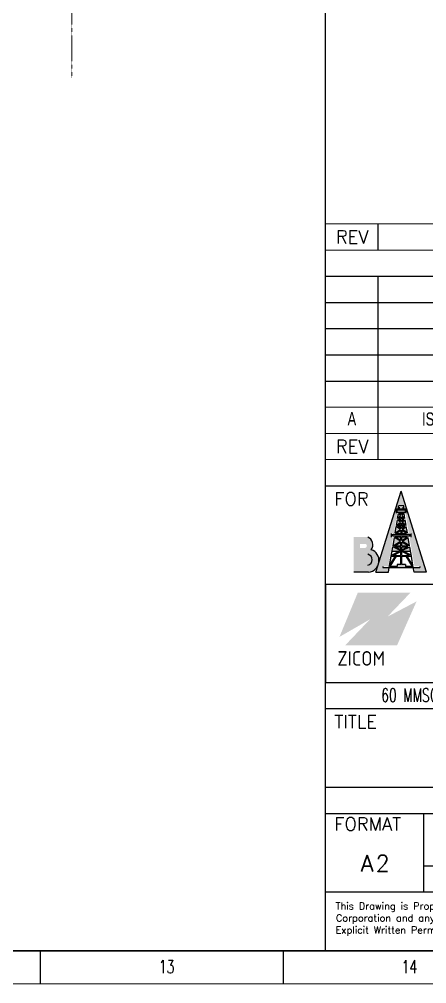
# Model space of a CAD drawing. Header units: inches. Extents: x -49881 to 95347, y -45374 to 27845.
# Drawn here: x 27654 to 31311, y 3158 to 11811 of the extents above; entities that cross this region are included whole.
import ezdxf

# ---------------------------------------------------------------- set-up
doc = ezdxf.new("R2010")
doc.units = ezdxf.units.IN
doc.header["$MEASUREMENT"] = 0
doc.linetypes.add('PHANTOMX2', pattern=[5, 2.5, -0.5, 0.5, -0.5, 0.5, -0.5])
doc.layers.add('BORDER', color=4, linetype='Continuous')
doc.layers.add('TEG BORDER', color=7, linetype='Continuous')
doc.layers.add('grid', color=9, linetype='Continuous', lineweight=13)
doc.styles.add('1', font='isocp.shx')
doc.styles.add('HZTXT', font='simplexs.shx', dxfattribs={"width": 0.7, "bigfont": 'hztxt.shx'})
doc.styles.get("Standard").update_dxf_attribs({"font": 'arial.ttf'})
doc.styles.add('TEG BORDER', font='txt_qlt.shx', dxfattribs={"width": 0.7, "bigfont": 'hztxt.shx'})

# ---------------------------------------------------------------- blocks, each defined once
blk = doc.blocks.new('240 BORDER A2')
at = {"linetype": 'Continuous', "lineweight": -3, "true_color": 0x008500}
h = blk.add_hatch(color=96, dxfattribs=at)
edge = h.paths.add_edge_path()
edge.add_line((499.33, 68.11), (499.1, 68.11))
edge.add_line((499.1, 68.11), (499.1, 68.81))
edge.add_line((499.1, 68.81), (499.45, 68.81))
edge.add_line((499.45, 68.81), (499.96, 71.85))
edge.add_line((499.96, 71.85), (499.84, 71.85))
edge.add_line((499.84, 71.85), (499.84, 72.42))
edge.add_line((499.84, 72.42), (500.19, 72.42))
edge.add_line((500.19, 72.42), (500.19, 72.89))
edge.add_line((500.19, 72.89), (500.99, 72.89))
edge.add_line((500.99, 72.89), (500.99, 72.42))
edge.add_line((500.99, 72.42), (501.35, 72.42))
edge.add_line((501.35, 72.42), (501.35, 71.82))
edge.add_line((501.35, 71.82), (501.23, 71.82))
edge.add_line((501.23, 71.82), (501.74, 68.81))
edge.add_line((501.74, 68.81), (502.09, 68.81))
edge.add_line((502.09, 68.81), (502.09, 68.11))
edge.add_line((502.09, 68.11), (501.85, 68.11))
edge.add_line((501.85, 68.11), (502.6, 63.73))
edge.add_line((502.6, 63.73), (503.42, 63.73))
edge.add_line((503.42, 63.73), (503.42, 63.51))
edge.add_line((503.42, 63.51), (502.43, 63.51))
edge.add_line((502.43, 63.51), (502.54, 62.83))
edge.add_line((502.54, 62.83), (504.46, 62.83))
edge.add_line((504.46, 62.83), (500.59, 75.18))
edge.add_line((500.59, 75.18), (496.82, 63.14))
edge.add_arc((490.67, 64.99), 6.42, 341.9619, 343.2558, ccw=False)
edge.add_line((496.78, 63), (496.72, 62.83))
edge.add_line((496.72, 62.83), (498.64, 62.83))
edge.add_line((498.64, 62.83), (498.76, 63.51))
edge.add_line((498.76, 63.51), (497.77, 63.51))
edge.add_line((497.77, 63.51), (497.77, 63.73))
edge.add_line((497.77, 63.73), (498.59, 63.73))
edge.add_line((498.59, 63.73), (499.33, 68.11))
h = blk.add_hatch(color=96, dxfattribs=at)
h.paths.add_polyline_path([(500.66, 67.42), (500.66, 66.84), (501.62, 66.84)])
h.paths.add_polyline_path([(501.59, 66.7), (500.66, 66.7), (500.66, 66.22)])
h.paths.add_polyline_path([(500.52, 66.7), (499.59, 66.7), (500.52, 66.22)])
h.paths.add_polyline_path([(500.52, 67.42), (499.56, 66.84), (500.52, 66.84)])
h.paths.add_polyline_path([(499.54, 68.1), (499.33, 66.86), (500.46, 67.54)])
h.paths.add_polyline_path([(500.52, 68.17), (499.68, 68.17), (500.52, 67.67)])
h.paths.add_polyline_path([(501.5, 68.17), (500.66, 68.17), (500.66, 67.67)])
h.paths.add_polyline_path([(501.65, 68.1), (500.73, 67.54), (501.86, 66.86)])
h.paths.add_polyline_path([(501.88, 68.6), (499.3, 68.6), (499.3, 68.31), (501.88, 68.31)])
h.paths.add_polyline_path([(500.66, 69.23), (500.66, 68.74), (501.41, 68.74)])
h.paths.add_polyline_path([(500.52, 69.23), (499.77, 68.74), (500.52, 68.74)])
h.paths.add_polyline_path([(500.47, 69.36), (499.82, 69.78), (499.66, 68.83)])
h.paths.add_polyline_path([(501.36, 69.78), (500.72, 69.36), (501.52, 68.83)])
h.paths.add_polyline_path([(501.12, 69.78), (500.66, 69.78), (500.66, 69.48)])
h.paths.add_polyline_path([(500.52, 69.78), (500.06, 69.78), (500.52, 69.48)])
h.paths.add_polyline_path([(500.52, 70.3), (500.03, 69.92), (500.52, 69.92)])
h.paths.add_polyline_path([(500.66, 70.3), (500.66, 69.92), (501.15, 69.92)])
h.paths.add_polyline_path([(501.19, 70.82), (500.7, 70.44), (501.33, 69.95)])
h.paths.add_polyline_path([(500, 70.82), (499.85, 69.95), (500.48, 70.44)])
h.paths.add_polyline_path([(500.52, 70.83), (500.21, 70.83), (500.52, 70.58)])
h.paths.add_polyline_path([(500.97, 70.83), (500.66, 70.83), (500.66, 70.58)])
h.paths.add_polyline_path([(500.66, 71.29), (500.66, 70.96), (501, 70.96)])
h.paths.add_polyline_path([(500.52, 71.29), (500.18, 70.96), (500.52, 70.96)])
h.paths.add_polyline_path([(500.49, 71.45), (500.16, 71.77), (500.03, 71.01)])
h.paths.add_polyline_path([(500.52, 71.85), (500.27, 71.85), (500.52, 71.61)])
h.paths.add_polyline_path([(500.91, 71.85), (500.66, 71.85), (500.66, 71.61)])
h.paths.add_polyline_path([(501.03, 71.77), (500.69, 71.45), (501.15, 71.01)])
h.paths.add_polyline_path([(501.21, 72.28), (499.98, 72.28), (499.98, 71.99), (501.21, 71.99)])
h.paths.add_polyline_path([(500.86, 72.75), (500.33, 72.75), (500.33, 72.42), (500.86, 72.42)])
h = blk.add_hatch(color=96, dxfattribs=at)
h.paths.add_polyline_path([(495.99, 66.26, 0.493757), (495.48, 68.18), (493.32, 68.18), (493.32, 62.83), (495.59, 62.83, 0.808017)])
h.paths.add_polyline_path([(495.02, 66.51), (494.29, 66.52), (494.29, 67.14), (495.02, 67.14, -1.005901)], flags=16)
h = blk.add_hatch(color=96, dxfattribs=at)
h.paths.add_polyline_path([(502.43, 63.51), (502.37, 63.84), (501.49, 65.25), (502.13, 65.25), (502.1, 65.4), (500.87, 66.04), (502, 66.04), (501.88, 66.7), (500.74, 66.11), (500.44, 66.11), (499.3, 66.7), (499.19, 66.04), (500.31, 66.04), (499.08, 65.4), (499.05, 65.25), (499.7, 65.25), (498.81, 63.84), (498.76, 63.51)])
h.paths.add_polyline_path([(500.52, 63.98), (499.97, 63.98), (499.97, 63.67), (498.87, 63.67), (499.86, 65.25), (500.52, 65.25)], flags=16)
h.paths.add_polyline_path([(500.66, 63.98), (500.66, 65.25), (501.32, 65.25), (502.32, 63.67), (501.22, 63.67), (501.22, 63.98)], flags=16)
h.paths.add_polyline_path([(500.52, 65.39), (499.35, 65.39), (500.52, 66)], flags=16)
h.paths.add_polyline_path([(500.66, 65.39), (500.66, 66), (501.84, 65.39)], flags=16)
h = blk.add_hatch(color=96, dxfattribs=at)
h.paths.add_polyline_path([(499.33, 66.04), (499.19, 66.04), (499.08, 65.4), (499.23, 65.48)])
h.paths.add_polyline_path([(499.19, 65.23), (499.19, 65.25), (499.05, 65.25), (498.81, 63.84), (499.01, 64.15)])
h.paths.add_polyline_path([(502, 66.04), (501.86, 66.04), (501.95, 65.48), (502.1, 65.4)])
h.paths.add_polyline_path([(502.13, 65.25), (501.99, 65.25), (502, 65.23), (502.18, 64.15), (502.37, 63.84)])
at = {"linetype": 'Continuous', "lineweight": -3, "true_color": 0xff3333}
blk.add_hatch(color=20, dxfattribs=at).paths.add_polyline_path([(502.92, 58.35), (499.95, 51.66), (492.03, 51.66), (495.81, 55.62), (491.15, 52.94), (493.95, 59.69), (501.99, 59.69), (498.49, 56.03)])
at = {"color": 96, "linetype": 'Continuous', "lineweight": -3, "true_color": 0x008500}
for p, q in [((496.72, 62.83), (500.59, 75.18)), ((504.46, 62.83), (500.59, 75.18)), ((499.84, 71.85), (499.84, 72.42)), ((500.19, 72.42), (499.84, 72.42)), ((499.98, 71.99), (499.98, 72.28)), ((501.21, 72.28), (499.98, 72.28)), ((500.99, 72.95), (500.19, 72.95)), ((500.19, 72.42), (500.19, 72.89)), ((500.33, 72.42), (500.33, 72.75)), ((500.86, 72.42), (500.33, 72.42)), ((500.86, 72.42), (500.86, 72.75)), ((500.99, 72.42), (500.99, 72.89)), ((501.35, 72.42), (500.99, 72.42)), ((501.21, 71.99), (501.21, 72.28)), ((501.35, 71.85), (501.35, 72.42)), ((499.85, 69.95), (500, 70.82)), ((499.98, 71.99), (501.21, 71.99)), ((500.48, 70.44), (500, 70.82)), ((500.03, 71.01), (500.16, 71.77)), ((500.49, 71.45), (500.03, 71.01)), ((500.16, 71.77), (500.49, 71.45)), ((500.52, 71.29), (500.18, 70.96)), ((500.18, 70.96), (500.52, 70.96)), ((500.21, 70.83), (500.52, 70.83)), ((500.52, 70.58), (500.21, 70.83)), ((500.27, 71.85), (500.52, 71.85)), ((500.27, 71.85), (500.52, 71.61)), ((500.52, 71.85), (500.52, 71.61)), ((500.52, 71.29), (500.52, 70.96)), ((500.52, 70.83), (500.52, 70.58)), ((500.66, 71.85), (500.91, 71.85)), ((500.66, 71.85), (500.66, 71.61)), ((500.91, 71.85), (500.66, 71.61)), ((500.66, 71.29), (500.66, 70.96)), ((500.66, 71.29), (501, 70.96)), ((500.66, 70.96), (501, 70.96)), ((500.66, 70.83), (500.66, 70.58)), ((500.66, 70.83), (500.97, 70.83)), ((500.66, 70.58), (500.97, 70.83)), ((501.03, 71.77), (500.69, 71.45)), ((500.69, 71.45), (501.15, 71.01)), ((500.7, 70.44), (501.19, 70.82)), ((501.15, 71.01), (501.03, 71.77)), ((501.33, 69.95), (501.19, 70.82)), ((499.66, 68.83), (499.82, 69.78)), ((499.66, 68.83), (500.47, 69.36)), ((499.77, 68.74), (500.52, 69.23)), ((500.47, 69.36), (499.82, 69.78)), ((499.85, 69.95), (500.48, 70.44)), ((500.03, 69.92), (500.52, 70.3)), ((500.52, 69.92), (500.03, 69.92)), ((500.52, 69.78), (500.06, 69.78)), ((500.52, 69.48), (500.06, 69.78)), ((500.52, 70.3), (500.52, 69.92)), ((500.52, 69.78), (500.52, 69.48)), ((500.52, 69.23), (500.52, 68.74)), ((500.66, 70.3), (500.66, 69.92)), ((501.15, 69.92), (500.66, 70.3)), ((501.15, 69.92), (500.66, 69.92)), ((500.66, 69.78), (500.66, 69.48)), ((501.12, 69.78), (500.66, 69.78)), ((500.66, 69.48), (501.12, 69.78)), ((500.66, 69.23), (500.66, 68.74)), ((501.41, 68.74), (500.66, 69.23)), ((501.33, 69.95), (500.7, 70.44)), ((500.72, 69.36), (501.36, 69.78)), ((501.52, 68.83), (500.72, 69.36)), ((501.52, 68.83), (501.36, 69.78)), ((499.1, 68.17), (499.1, 68.74)), ((499.3, 68.31), (499.3, 68.6)), ((499.3, 68.6), (501.88, 68.6)), ((501.88, 68.31), (499.3, 68.31)), ((499.33, 66.86), (499.54, 68.1)), ((500.46, 67.54), (499.54, 68.1)), ((500.52, 68.17), (499.68, 68.17)), ((500.52, 67.67), (499.68, 68.17)), ((499.77, 68.74), (500.52, 68.74)), ((500.52, 67.67), (500.52, 68.17)), ((500.66, 68.74), (501.41, 68.74)), ((501.5, 68.17), (500.66, 68.17)), ((500.66, 67.67), (500.66, 68.17)), ((500.66, 67.67), (501.5, 68.17)), ((500.73, 67.54), (501.65, 68.1)), ((501.86, 66.86), (501.65, 68.1)), ((501.88, 68.31), (501.88, 68.6)), ((502.09, 68.17), (502.09, 68.74)), ((499.05, 65.25), (499.3, 66.7)), ((500.44, 66.11), (499.3, 66.7)), ((499.33, 66.86), (500.46, 67.54)), ((499.56, 66.84), (500.52, 67.42)), ((499.56, 66.84), (500.52, 66.84)), ((499.59, 66.7), (500.52, 66.7)), ((500.52, 66.22), (499.59, 66.7)), ((500.52, 66.84), (500.52, 67.42)), ((500.52, 66.22), (500.52, 66.7)), ((500.66, 66.84), (500.66, 67.42)), ((501.62, 66.84), (500.66, 67.42)), ((500.66, 66.84), (501.62, 66.84)), ((500.66, 66.22), (500.66, 66.7)), ((500.66, 66.7), (501.59, 66.7)), ((500.66, 66.22), (501.59, 66.7)), ((501.86, 66.86), (500.73, 67.54)), ((500.74, 66.11), (501.88, 66.7)), ((502.13, 65.25), (501.88, 66.7)), ((498.76, 63.51), (499.05, 65.25)), ((498.81, 63.84), (499.7, 65.25)), ((498.87, 63.67), (499.86, 65.25)), ((499.05, 65.25), (499.7, 65.25)), ((499.08, 65.4), (500.31, 66.04)), ((499.19, 66.04), (500.31, 66.04)), ((499.35, 65.39), (500.52, 66)), ((499.35, 65.39), (500.52, 65.39)), ((499.86, 65.25), (500.52, 65.25)), ((500.44, 66.11), (500.74, 66.11)), ((500.52, 65.39), (500.52, 66)), ((500.52, 63.98), (500.52, 65.25)), ((500.66, 65.39), (500.66, 66)), ((501.84, 65.39), (500.66, 66)), ((500.66, 65.39), (501.84, 65.39)), ((500.66, 63.98), (500.66, 65.25)), ((500.66, 65.25), (501.32, 65.25)), ((502.1, 65.4), (500.87, 66.04)), ((500.87, 66.04), (502, 66.04)), ((502.32, 63.67), (501.32, 65.25)), ((501.49, 65.25), (502.13, 65.25)), ((502.37, 63.84), (501.49, 65.25)), ((502.43, 63.51), (502.13, 65.25)), ((497.77, 63.67), (497.77, 63.51)), ((497.77, 63.51), (503.42, 63.51)), ((498.64, 62.83), (498.76, 63.51)), ((499.97, 63.67), (498.87, 63.67)), ((500.52, 63.98), (499.97, 63.98)), ((499.97, 63.98), (499.97, 63.67)), ((501.22, 63.98), (500.66, 63.98)), ((501.22, 63.98), (501.22, 63.67)), ((502.32, 63.67), (501.22, 63.67)), ((502.54, 62.83), (502.43, 63.51)), ((503.42, 63.67), (503.42, 63.51)), ((495.59, 62.83), (493.32, 62.83)), ((496.72, 62.83), (498.64, 62.83)), ((504.46, 62.83), (502.54, 62.83))]:
    blk.add_line(p, q, dxfattribs=at)
at = {"linetype": 'Continuous'}
blk.add_line((5, 5), (489, 5), dxfattribs=at)
for p, q in [((445.5, 0), (445.5, 5)), ((482.62, 0), (482.62, 5)), ((489, 5), (589, 5))]:
    blk.add_line(p, q)
at = {"color": 5, "lineweight": 15}
blk.add_lwpolyline([(0, 420), (594, 420), (594, 0), (0, 0)], close=True, dxfattribs=at)
blk.add_lwpolyline([(5, 415), (589, 415), (589, 5), (5, 5)], close=True)
at = {"color": 96, "linetype": 'Continuous', "lineweight": -3, "true_color": 0x008500}
for centre, radius, start, end in [((495, 67.02), 1.25, 322.3355, 67.4483), ((495.43, 64.59), 1.76, 275.4204, 71.1755), ((495.31, 64.72), 0.847, 281.847, 78.153)]:
    blk.add_arc(centre, radius, start, end, dxfattribs=at)
at = {"layer": 'TEG BORDER'}
for p, q in [((489, 116), (489, 415)), ((489, 5), (489, 116)), ((497, 116), (497, 112)), ((489, 108), (589, 108)), ((497, 108), (497, 80)), ((489, 104), (589, 104)), ((489, 100), (589, 100)), ((489, 96), (589, 96)), ((489, 92), (589, 92)), ((489, 76), (589, 76)), ((489, 46), (589, 46)), ((489, 42), (589, 42)), ((489, 30), (589, 30)), ((489, 26), (589, 26)), ((504, 26), (504, 14)), ((504, 18), (574, 18)), ((489, 14), (589, 14)), ((489, 14), (589, 14))]:
    blk.add_line(p, q, dxfattribs=at)
at = {"layer": 'TEG BORDER', "lineweight": 15}
for p, q in [((489, 116), (589, 116)), ((489, 112), (589, 112)), ((489, 88), (589, 88)), ((489, 88), (589, 88)), ((489, 84), (589, 84)), ((489, 80), (589, 80))]:
    blk.add_line(p, q, dxfattribs=at)
at = {"layer": 'TEG BORDER', "color": 0}
for q in [(489, 46), (589, 61)]:
    blk.add_line((489, 61), q, dxfattribs=at)
at = {"linetype": 'Continuous', "lineweight": -3, "style": 'HZTXT', "width": 0.7}
blk.add_text('60 MMSCFD SILICAGEL DEHYDRATION TYPE NATURAL GAS PROCESS PLANT', height=2, dxfattribs=at).set_placement((497.51, 43.05))
at = {"char_height": 2, "width": 2, "attachment_point": 7, "style": 'TEG BORDER'}
for s, insert in [('\\pi2.2204e-016;13', (463.55, 1.59)), ('\\pi-0.033333;14', (500.67, 1.59))]:
    blk.add_mtext(s, dxfattribs=dict(at, insert=insert))
at = {"layer": 'BORDER', "color": 172, "linetype": 'Continuous', "lineweight": -3, "style": '1'}
blk.add_text('ZICOM', height=2.215, dxfattribs=at).set_placement((490.83, 48.55))
at = {"layer": 'TEG BORDER', "style": 'TEG BORDER'}
for s, height, p in [('REV', 2, (490.6, 113)), ('REV', 2, (490.6, 81)), (' FOR', 2, (489, 73)), (' TITLE', 2, (489, 39)), (' FORMAT', 2, (489, 23.38)), ('A', 2.5, (494.42, 17.13)), ('2', 2.5, (496.67, 17.13))]:
    blk.add_text(s, height=height, dxfattribs=at).set_placement(p)
at = {"layer": 'TEG BORDER', "width": 0.7}
for s, height, p in [('A', 2.02, (492.39, 85.23)), ('ISSUED FOR APPROVAL', 2.0188, (503.76, 85.19))]:
    blk.add_text(s, height=height, dxfattribs=at).set_placement(p)
at = {"layer": 'TEG BORDER', "color": 7, "style": 'TEG BORDER'}
for s, p in [('This Drawing is Property of Consortium of ZICOM Equipment Pte Ltd., & Sinopec Petroleum Engineering', (490.56, 11.32)), ('Corporation and any Information, contained in this Drawing will not be Reproduced, Disclosed to others without', (490.61, 9.49)), ('Explicit Written Permission from ZICOM Equipment Pte Ltd., & Sinopec Petroleum Engineering Corporation.', (490.56, 7.67))]:
    blk.add_text(s, height=1.0875, dxfattribs=at).set_placement(p)

msp = doc.modelspace()

# ---------------------------------------------------------------- linework, layer by layer
at = {"layer": 'grid', "linetype": 'PHANTOMX2', "ltscale": 0.2}
for points in [[(28126.2, 11341.4), (28126.2, 21902)], [(28126.2, 11285.6), (28126.2, 13219.6)]]:
    msp.add_lwpolyline(points, dxfattribs=at)

# ---------------------------------------------------------------- block references
at = {"xscale": 58.778876177409, "yscale": 58.778876177409, "zscale": 58.778876177409}
msp.add_blockref('240 BORDER A2', (1658.4, 3158), dxfattribs=at)

doc.saveas('drawing.dxf')
